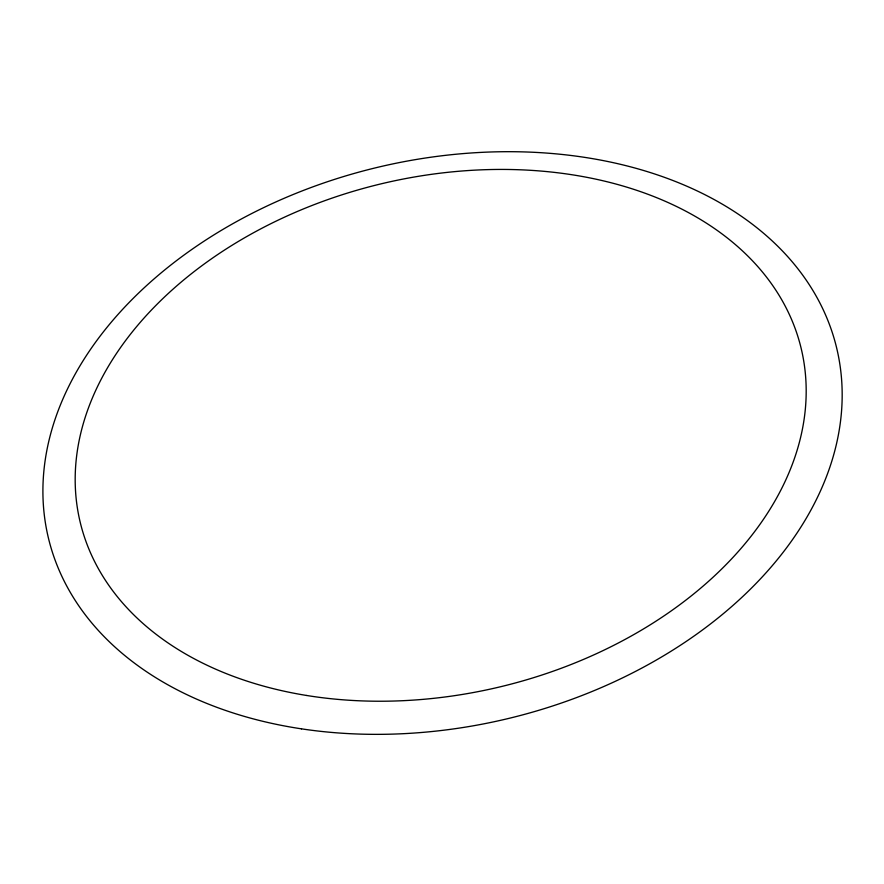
<?xml version="1.0" encoding="UTF-8"?>
<svg xmlns="http://www.w3.org/2000/svg" width="884" height="884" viewBox="0 0 884 884"><rect width="100%" height="100%" fill="white"/><g stroke="black" fill="none" stroke-linecap="round" stroke-linejoin="round"><path stroke-width="1.33" d="M301.499 728.847A405.413 283.234 -13.6 0 0 836.883 348.937A405.413 283.234 -13.6 0 0 189.242 251.277A405.413 283.234 -13.6 0 0 301.499 728.847M306.571 695.465A370.816 258.448 -13.6 0 0 802.197 352.959A370.816 258.448 -13.6 0 0 213.276 257.564A370.816 258.448 -13.6 0 0 306.571 695.465"/></g></svg>
